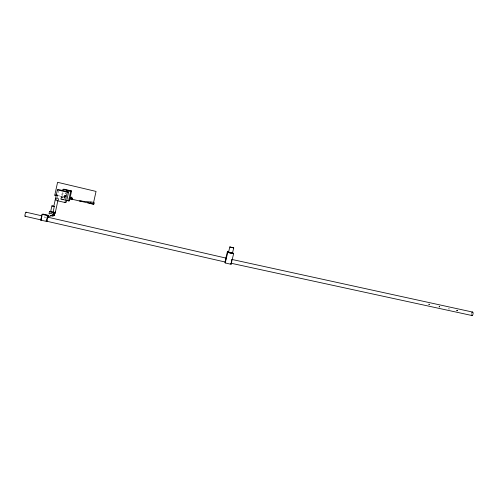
<?xml version="1.0" encoding="UTF-8"?>
<svg xmlns="http://www.w3.org/2000/svg" width="498" height="498" viewBox="0 0 498 498"><rect width="100%" height="100%" fill="white"/><g stroke="black" fill="none" stroke-linecap="round" stroke-linejoin="round"><path stroke-width="0.37" stroke-dasharray="2.49 1.87" d="M64.429 197.432L64.622 196.461L64.267 197.382C65.387 194.749 63.738 199.325 64.404 196.324M64.155 197.339L64.335 196.324L64.105 197.308M64.186 197.289L64.709 196.361M64.317 197.301L64.678 196.349L65.4 196.498M64.964 195.49L64.491 197.326M64.939 197.413L65.145 196.442M57.158 197.669L56.679 199.86L55.147 200.221L56.76 200.594A1.363 1.313 24.5 0 1 56.131 200.271M57.314 196.94L58.583 191.101M65.064 200.246L60.874 199.268L62.424 192.16M60.874 199.268L61.796 199.051L63.283 192.209M64.914 196.604L65.132 195.614L65.163 196.673L65.406 195.639L65.089 195.627L65.275 196.287M64.97 196.629L65.319 195.633L64.921 195.384L65.082 195.832M65.107 196.642L65.4 196.318L64.852 196.249L65.437 196.038L64.703 195.571L65.219 196.05M71.625 197.133L72.042 197.283L71.581 197.171M71.693 197.413L71.967 196.978L71.581 197.258M71.967 196.978L71.718 197.189M65.182 197.469L65.381 196.592L64.883 196.486M65.188 195.982L64.983 195.421M64.248 196.424L65.282 196.772M64.267 196.33L64.889 196.548M65.275 195.814L65.095 195.926M65.406 196.243L64.952 195.745L65.419 196.119M71.83 197.295L72.135 197.196L71.793 197.239M65.039 196.181L65.387 196.368L64.983 196.181M65.095 196.249L65.3 196.243M65.282 196.112L65.008 196.305M64.939 196.231L65.443 196.168L65.151 195.851M62.406 199.692L64.964 199.069M61.646 197.42L64.871 196.698M65.369 193.859L65.804 193.772M65.356 196.648L64.827 196.511L64.865 197.544L56.959 195.695M56.996 195.073L65.188 196.996M61.796 199.051L64.566 199.698M64.808 196.61L64.423 196.498M71.656 197.152L71.868 196.984M64.877 197.177A1.307 1.257 25 0 1 65.437 196.393M65.973 193.946A1.307 1.264 25.8 0 1 65.792 192.987M64.696 198.814A1.189 1.145 24.9 0 1 65.481 196.679M49.831 215.117A1.357 1.301 21.9 0 1 49.682 214.806M46.706 216.916A1.413 1.357 21.6 0 1 46.501 217.209M46.221 217.433A1.413 1.357 21.6 0 1 44.073 215.951M471.27 314.425A1.861 0.84 -77.6 0 1 471.569 313.037M65.363 195.839L64.952 196.038L65.4 195.826M61.011 199.175A1.22 1.177 24.7 0 0 63.109 199.125A1.22 1.177 24.7 0 0 61.964 197.37A1.22 1.177 24.7 0 0 61.011 199.175"/><path stroke-width="0.75" d="M230.972 263.218L472.148 315.564M225.183 261.631L225.227 262.029L226.123 258.12L47.839 217.196M71.563 198.963C73.692 199.437 69.446 199.194 70.884 197.911M71.033 198.982L71.475 198.067M225.314 260.815L225.532 259.807M71.264 199.038L71.463 198.073L72.185 198.216L71.942 199.175M45.959 220.788L47.378 221.112L46.526 221.429L40.817 220.128L42.062 214.345L42.946 214.072L48.617 215.379L48.138 217.601M46.526 221.429L47.771 215.659L48.617 215.379M49.009 213.779L49.489 211.569L51.555 211.662M50.64 211.675L51.892 205.898L54.307 206.365L53.124 212.179L50.64 211.675L51.475 211.725M56.237 195.527L54.786 195.185L57.575 182.305L96.052 191.419L93.219 204.186L69.247 198.571M53.784 206.465L55.104 200.383M55.147 200.221L57.388 189.881L58.895 189.645L68.624 191.935L66.402 202.126L64.989 202.512L57.507 200.769M52.776 216.188L53.572 212.509L54.263 212.285L53.467 215.945L50.684 215.709A1.357 1.301 21.9 0 0 52.284 214.227A1.357 1.301 21.9 0 0 50.223 213.318M55.378 211.613L54.238 215.304L54.73 215.136L54.12 214.899M55.054 213.667L57.812 200.955M62.729 190.74L63.041 189.321L63.943 189.172L71.575 190.971L69.415 200.831L66.464 200.576M64.989 202.512L67.236 192.203L68.624 191.935M68.556 201.061L70.728 191.132L71.575 190.971M90.972 201.933L90.611 203.576L93.736 203.993L94.097 202.362L79.238 200.912M71.5 199.094L71.718 198.129M224.884 262.147L225.221 262.956L231.06 264.295L230.842 263.187M71.731 199.138L71.961 198.179M225.787 258.406L227.412 251.671L228.856 252.007M225.221 262.956L227.767 252.399L227.412 251.671L227.767 252.399L233.618 253.737L231.06 264.295M228.532 252.243L229.833 246.927L233.743 247.886L232.442 253.202L228.731 252.187M448.879 308.511L449.034 309.04M231.346 262.614L231.807 259.583M225.787 258.867L226.123 258.12M71.245 198.017L70.498 198.808L70.878 198.827M54.357 206.44L51.892 205.898M233.711 247.929L229.802 246.971M54.662 215.086L53.523 214.955L53.952 214.806A1.326 1.27 22.1 0 0 54.108 212.783M93.219 204.186L94.247 203.8M40.817 220.128L41.708 219.817M47.951 216.867L51.381 215.69M54.786 195.185L56.249 194.899M69.745 191.02L70.168 190.946M69.434 190.946L69.857 190.871M67.236 190.429L67.884 190.404M67.249 190.255L66.819 190.329L67.454 190.479M53.404 214.974L54.5 215.018M53.641 214.937L54.73 215.136M229.404 252.262L229.864 252.349M71.942 198.272L70.853 198.055M231.937 259.452L472.677 312.09M25.118 216.281L41.266 219.973M46.955 221.274L225.177 262.029M231.757 252.673L233.201 253.009L233.618 253.737L227.773 252.386M52.906 211.974L54.263 212.285M52.869 212.273L54.799 212.721M49.489 211.569L53.572 212.509M42.062 214.345L47.771 215.659M457.201 310.329L457.145 310.802M25.996 212.185L42.143 215.889A2.098 0.398 -76.6 0 0 41.465 217.29A2.098 0.398 -76.6 0 0 41.079 219.481M80.589 200.912L83.602 201.622M87.374 202.499L90.387 203.209M68.033 200.507L69.415 200.831M63.041 189.321L70.728 191.132M57.388 189.881L67.236 192.203M71.208 198.111L70.822 197.999M71.021 197.961L70.828 198.926M231.371 252.716L232.473 253.152M53.796 214.868L54.599 215.18M55.683 199.343A1.363 1.313 24.5 0 1 57.488 198.079A1.363 1.313 24.5 0 1 58.048 200.221M57.78 200.439A1.363 1.313 24.5 0 1 57.463 200.576M51.437 215.478A1.338 1.289 22 0 1 51.113 215.36M49.756 213.81A1.357 1.301 21.9 0 1 49.956 213.536M46.084 215.074A1.413 1.357 21.6 0 1 46.389 215.279M47.223 220.919A2.098 0.38 -76.6 0 1 46.8 220.527A2.098 0.38 -76.6 0 1 47.459 217.769A2.098 0.38 -76.6 0 1 48.007 217.688M41.39 219.861A2.098 0.398 -76.6 0 1 41.166 219.942M25.423 215.933A2.11 0.448 -76.5 0 1 24.9 215.653A2.11 0.448 -76.5 0 1 25.46 213.02A2.11 0.448 -76.5 0 1 26.176 212.391M471.762 312.644A1.861 0.84 -77.6 0 1 473.081 312.887A1.861 0.84 -77.6 0 1 472.141 315.614M471.376 315.215A1.861 0.84 -77.6 0 1 471.295 314.854M429.064 304.191L429.12 304.701L429.064 304.191M439.317 306.426L439.192 306.899L439.317 306.426M457.04 310.291L456.915 310.746L457.108 310.304"/></g></svg>
